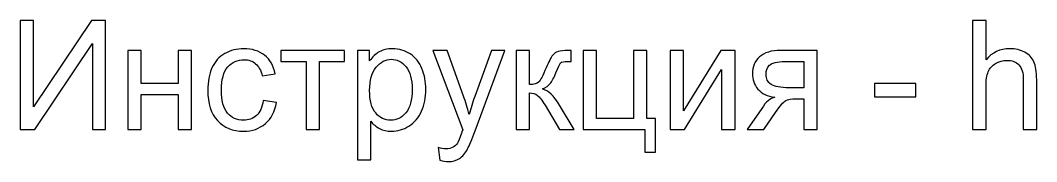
# Model space of a CAD drawing. Header units: centimetres. Extents: x -21.6 to 10.2, y -8.4 to 17.
# Drawn here: x -21.57 to -15.91, y 16.23 to 17.02 of the extents above; entities that cross this region are included whole.
import ezdxf

# ---------------------------------------------------------------- set-up
doc = ezdxf.new("R2010")
doc.units = ezdxf.units.CM
doc.header["$MEASUREMENT"] = 0
doc.layers.add('layer 1', color=7, linetype='Continuous')

msp = doc.modelspace()

# ---------------------------------------------------------------- linework, layer by layer
at = {"layer": 'layer 1', "color": 250}
for points, knots in [([(-21.56601, 17.01739), (-21.56601, 17.01739), (-21.4932, 17.01739), (-21.4932, 17.01739), (-21.4932, 17.01739), (-21.4932, 17.01739), (-21.4932, 16.53732), (-21.4932, 16.53732), (-21.4932, 16.53732), (-21.4932, 16.53732), (-21.17048, 17.01739), (-21.17048, 17.01739), (-21.17048, 17.01739), (-21.17048, 17.01739), (-21.09103, 17.01739), (-21.09103, 17.01739), (-21.09103, 17.01739), (-21.09103, 17.01739), (-21.09103, 16.41117), (-21.09103, 16.41117), (-21.09103, 16.41117), (-21.09103, 16.41117), (-21.16384, 16.41117), (-21.16384, 16.41117), (-21.16384, 16.41117), (-21.16384, 16.41117), (-21.16384, 16.88996), (-21.16384, 16.88996), (-21.16384, 16.88996), (-21.16384, 16.88996), (-21.48572, 16.41117), (-21.48572, 16.41117), (-21.48572, 16.41117), (-21.48572, 16.41117), (-21.56601, 16.41117), (-21.56601, 16.41117), (-21.56601, 16.41117), (-21.56601, 16.41117), (-21.56601, 17.01739), (-21.56601, 17.01739)], [0, 0, 0, 0, 0.0909091, 0.0909091, 0.0909091, 0.0909091, 0.1818182, 0.1818182, 0.1818182, 0.1818182, 0.2727273, 0.2727273, 0.2727273, 0.2727273, 0.3636364, 0.3636364, 0.3636364, 0.3636364, 0.4545455, 0.4545455, 0.4545455, 0.4545455, 0.5454545, 0.5454545, 0.5454545, 0.5454545, 0.6363636, 0.6363636, 0.6363636, 0.6363636, 0.7272727, 0.7272727, 0.7272727, 0.7272727, 0.8181818, 0.8181818, 0.8181818, 0.8181818, 1, 1, 1, 1]), ([(-16.26572, 16.41117), (-16.26572, 16.41117), (-16.26572, 17.01739), (-16.26572, 17.01739), (-16.26572, 17.01739), (-16.26572, 17.01739), (-16.19121, 17.01739), (-16.19121, 17.01739), (-16.19121, 17.01739), (-16.19121, 17.01739), (-16.19121, 16.79923), (-16.19121, 16.79923), (-16.19121, 16.79923), (-16.15664, 16.83973), (-16.11304, 16.85991), (-16.06026, 16.85991), (-16.06026, 16.85991), (-16.02795, 16.85991), (-15.99987, 16.85356), (-15.97588, 16.84071), (-15.97588, 16.84071), (-15.95203, 16.82787), (-15.93495, 16.81023), (-15.92465, 16.78766), (-15.92465, 16.78766), (-15.91435, 16.76508), (-15.90927, 16.7322), (-15.90927, 16.6893), (-15.90927, 16.6893), (-15.90927, 16.6893), (-15.90927, 16.41117), (-15.90927, 16.41117), (-15.90927, 16.41117), (-15.90927, 16.41117), (-15.98378, 16.41117), (-15.98378, 16.41117), (-15.98378, 16.41117), (-15.98378, 16.41117), (-15.98378, 16.68902), (-15.98378, 16.68902), (-15.98378, 16.68902), (-15.98378, 16.72613), (-15.99182, 16.75322), (-16.00777, 16.77016), (-16.00777, 16.77016), (-16.02385, 16.78709), (-16.04643, 16.79556), (-16.07578, 16.79556), (-16.07578, 16.79556), (-16.09766, 16.79556), (-16.11826, 16.78991), (-16.13759, 16.77848), (-16.13759, 16.77848), (-16.15692, 16.76705), (-16.17061, 16.75153), (-16.17894, 16.73192), (-16.17894, 16.73192), (-16.18712, 16.71244), (-16.19121, 16.68549), (-16.19121, 16.65106), (-16.19121, 16.65106), (-16.19121, 16.65106), (-16.19121, 16.41117), (-16.19121, 16.41117), (-16.19121, 16.41117), (-16.19121, 16.41117), (-16.26572, 16.41117), (-16.26572, 16.41117)], [0, 0, 0, 0, 0.0555556, 0.0555556, 0.0555556, 0.0555556, 0.1111111, 0.1111111, 0.1111111, 0.1111111, 0.1666667, 0.1666667, 0.1666667, 0.1666667, 0.2222222, 0.2222222, 0.2222222, 0.2222222, 0.2777778, 0.2777778, 0.2777778, 0.2777778, 0.3333333, 0.3333333, 0.3333333, 0.3333333, 0.3888889, 0.3888889, 0.3888889, 0.3888889, 0.4444444, 0.4444444, 0.4444444, 0.4444444, 0.5, 0.5, 0.5, 0.5, 0.5555556, 0.5555556, 0.5555556, 0.5555556, 0.6111111, 0.6111111, 0.6111111, 0.6111111, 0.6666667, 0.6666667, 0.6666667, 0.6666667, 0.7222222, 0.7222222, 0.7222222, 0.7222222, 0.7777778, 0.7777778, 0.7777778, 0.7777778, 0.8333333, 0.8333333, 0.8333333, 0.8333333, 0.8888889, 0.8888889, 0.8888889, 0.8888889, 1, 1, 1, 1]), ([(-20.21389, 16.57204), (-20.21389, 16.57204), (-20.14108, 16.56188), (-20.14108, 16.56188), (-20.14108, 16.56188), (-20.14912, 16.51178), (-20.16944, 16.47269), (-20.20232, 16.44433), (-20.20232, 16.44433), (-20.2352, 16.41597), (-20.2757, 16.40186), (-20.32353, 16.40186), (-20.32353, 16.40186), (-20.3835, 16.40186), (-20.43177, 16.42147), (-20.46817, 16.4607), (-20.46817, 16.4607), (-20.50472, 16.49993), (-20.52292, 16.55609), (-20.52292, 16.62919), (-20.52292, 16.62919), (-20.52292, 16.6766), (-20.51502, 16.71795), (-20.49936, 16.75351), (-20.49936, 16.75351), (-20.48369, 16.78893), (-20.45985, 16.8156), (-20.42767, 16.83323), (-20.42767, 16.83323), (-20.39564, 16.85102), (-20.36079, 16.85991), (-20.32297, 16.85991), (-20.32297, 16.85991), (-20.27541, 16.85991), (-20.23633, 16.84791), (-20.20613, 16.82378), (-20.20613, 16.82378), (-20.17579, 16.79965), (-20.15632, 16.76536), (-20.14785, 16.72105), (-20.14785, 16.72105), (-20.14785, 16.72105), (-20.21982, 16.71004), (-20.21982, 16.71004), (-20.21982, 16.71004), (-20.22673, 16.73954), (-20.23887, 16.76169), (-20.2565, 16.77665), (-20.2565, 16.77665), (-20.274, 16.79147), (-20.29517, 16.79894), (-20.32, 16.79894), (-20.32, 16.79894), (-20.35754, 16.79894), (-20.38802, 16.78554), (-20.41159, 16.75873), (-20.41159, 16.75873), (-20.43501, 16.73178), (-20.44672, 16.68944), (-20.44672, 16.6313), (-20.44672, 16.6313), (-20.44672, 16.57232), (-20.43543, 16.52956), (-20.41286, 16.50289), (-20.41286, 16.50289), (-20.39014, 16.47622), (-20.36064, 16.46282), (-20.32438, 16.46282), (-20.32438, 16.46282), (-20.29503, 16.46282), (-20.27062, 16.47171), (-20.25114, 16.48963), (-20.25114, 16.48963), (-20.23153, 16.50741), (-20.21911, 16.53492), (-20.21389, 16.57204)], [0, 0, 0, 0, 0.05, 0.05, 0.05, 0.05, 0.1, 0.1, 0.1, 0.1, 0.15, 0.15, 0.15, 0.15, 0.2, 0.2, 0.2, 0.2, 0.25, 0.25, 0.25, 0.25, 0.3, 0.3, 0.3, 0.3, 0.35, 0.35, 0.35, 0.35, 0.4, 0.4, 0.4, 0.4, 0.45, 0.45, 0.45, 0.45, 0.5, 0.5, 0.5, 0.5, 0.55, 0.55, 0.55, 0.55, 0.6, 0.6, 0.6, 0.6, 0.65, 0.65, 0.65, 0.65, 0.7, 0.7, 0.7, 0.7, 0.75, 0.75, 0.75, 0.75, 0.8, 0.8, 0.8, 0.8, 0.85, 0.85, 0.85, 0.85, 0.9, 0.9, 0.9, 0.9, 1, 1, 1, 1]), ([(-19.6898, 16.24268), (-19.6898, 16.24268), (-19.6898, 16.85059), (-19.6898, 16.85059), (-19.6898, 16.85059), (-19.6898, 16.85059), (-19.62207, 16.85059), (-19.62207, 16.85059), (-19.62207, 16.85059), (-19.62207, 16.85059), (-19.62207, 16.79288), (-19.62207, 16.79288), (-19.62207, 16.79288), (-19.60612, 16.81517), (-19.58806, 16.83196), (-19.56788, 16.84311), (-19.56788, 16.84311), (-19.54784, 16.85426), (-19.52343, 16.85991), (-19.49478, 16.85991), (-19.49478, 16.85991), (-19.45725, 16.85991), (-19.42423, 16.85031), (-19.39558, 16.83098), (-19.39558, 16.83098), (-19.36694, 16.81179), (-19.34535, 16.78455), (-19.33067, 16.74956), (-19.33067, 16.74956), (-19.31614, 16.71442), (-19.3088, 16.67604), (-19.3088, 16.63413), (-19.3088, 16.63413), (-19.3088, 16.58939), (-19.31684, 16.54904), (-19.33293, 16.51305), (-19.33293, 16.51305), (-19.34902, 16.47721), (-19.37244, 16.44969), (-19.4032, 16.4305), (-19.4032, 16.4305), (-19.43382, 16.41145), (-19.46614, 16.40186), (-19.5, 16.40186), (-19.5, 16.40186), (-19.52484, 16.40186), (-19.54714, 16.40708), (-19.56675, 16.41752), (-19.56675, 16.41752), (-19.58651, 16.42796), (-19.60259, 16.44109), (-19.61529, 16.45703), (-19.61529, 16.45703), (-19.61529, 16.45703), (-19.61529, 16.24268), (-19.61529, 16.24268), (-19.61529, 16.24268), (-19.61529, 16.24268), (-19.6898, 16.24268), (-19.6898, 16.24268)], [0, 0, 0, 0, 0.0625, 0.0625, 0.0625, 0.0625, 0.125, 0.125, 0.125, 0.125, 0.1875, 0.1875, 0.1875, 0.1875, 0.25, 0.25, 0.25, 0.25, 0.3125, 0.3125, 0.3125, 0.3125, 0.375, 0.375, 0.375, 0.375, 0.4375, 0.4375, 0.4375, 0.4375, 0.5, 0.5, 0.5, 0.5, 0.5625, 0.5625, 0.5625, 0.5625, 0.625, 0.625, 0.625, 0.625, 0.6875, 0.6875, 0.6875, 0.6875, 0.75, 0.75, 0.75, 0.75, 0.8125, 0.8125, 0.8125, 0.8125, 0.875, 0.875, 0.875, 0.875, 1, 1, 1, 1]), ([(-20.96841, 16.85059), (-20.96841, 16.85059), (-20.8939, 16.85059), (-20.8939, 16.85059), (-20.8939, 16.85059), (-20.8939, 16.85059), (-20.8939, 16.66771), (-20.8939, 16.66771), (-20.8939, 16.66771), (-20.8939, 16.66771), (-20.68732, 16.66771), (-20.68732, 16.66771), (-20.68732, 16.66771), (-20.68732, 16.66771), (-20.68732, 16.85059), (-20.68732, 16.85059), (-20.68732, 16.85059), (-20.68732, 16.85059), (-20.61281, 16.85059), (-20.61281, 16.85059), (-20.61281, 16.85059), (-20.61281, 16.85059), (-20.61281, 16.41117), (-20.61281, 16.41117), (-20.61281, 16.41117), (-20.61281, 16.41117), (-20.68732, 16.41117), (-20.68732, 16.41117), (-20.68732, 16.41117), (-20.68732, 16.41117), (-20.68732, 16.6059), (-20.68732, 16.6059), (-20.68732, 16.6059), (-20.68732, 16.6059), (-20.8939, 16.6059), (-20.8939, 16.6059), (-20.8939, 16.6059), (-20.8939, 16.6059), (-20.8939, 16.41117), (-20.8939, 16.41117), (-20.8939, 16.41117), (-20.8939, 16.41117), (-20.96841, 16.41117), (-20.96841, 16.41117), (-20.96841, 16.41117), (-20.96841, 16.41117), (-20.96841, 16.85059), (-20.96841, 16.85059)], [0, 0, 0, 0, 0.0769231, 0.0769231, 0.0769231, 0.0769231, 0.1538462, 0.1538462, 0.1538462, 0.1538462, 0.2307692, 0.2307692, 0.2307692, 0.2307692, 0.3076923, 0.3076923, 0.3076923, 0.3076923, 0.3846154, 0.3846154, 0.3846154, 0.3846154, 0.4615385, 0.4615385, 0.4615385, 0.4615385, 0.5384615, 0.5384615, 0.5384615, 0.5384615, 0.6153846, 0.6153846, 0.6153846, 0.6153846, 0.6923077, 0.6923077, 0.6923077, 0.6923077, 0.7692308, 0.7692308, 0.7692308, 0.7692308, 0.8461538, 0.8461538, 0.8461538, 0.8461538, 1, 1, 1, 1]), ([(-20.11652, 16.85059), (-20.11652, 16.85059), (-19.76092, 16.85059), (-19.76092, 16.85059), (-19.76092, 16.85059), (-19.76092, 16.85059), (-19.76092, 16.78878), (-19.76092, 16.78878), (-19.76092, 16.78878), (-19.76092, 16.78878), (-19.90146, 16.78878), (-19.90146, 16.78878), (-19.90146, 16.78878), (-19.90146, 16.78878), (-19.90146, 16.41117), (-19.90146, 16.41117), (-19.90146, 16.41117), (-19.90146, 16.41117), (-19.97597, 16.41117), (-19.97597, 16.41117), (-19.97597, 16.41117), (-19.97597, 16.41117), (-19.97597, 16.78878), (-19.97597, 16.78878), (-19.97597, 16.78878), (-19.97597, 16.78878), (-20.11652, 16.78878), (-20.11652, 16.78878), (-20.11652, 16.78878), (-20.11652, 16.78878), (-20.11652, 16.85059), (-20.11652, 16.85059)], [0, 0, 0, 0, 0.1111111, 0.1111111, 0.1111111, 0.1111111, 0.2222222, 0.2222222, 0.2222222, 0.2222222, 0.3333333, 0.3333333, 0.3333333, 0.3333333, 0.4444444, 0.4444444, 0.4444444, 0.4444444, 0.5555556, 0.5555556, 0.5555556, 0.5555556, 0.6666667, 0.6666667, 0.6666667, 0.6666667, 0.7777778, 0.7777778, 0.7777778, 0.7777778, 1, 1, 1, 1]), ([(-19.62207, 16.6282), (-19.62207, 16.5719), (-19.61064, 16.53027), (-19.58792, 16.50332), (-19.58792, 16.50332), (-19.56506, 16.47636), (-19.5374, 16.46282), (-19.50494, 16.46282), (-19.50494, 16.46282), (-19.47192, 16.46282), (-19.4437, 16.47679), (-19.42028, 16.50473), (-19.42028, 16.50473), (-19.39671, 16.53267), (-19.385, 16.57585), (-19.385, 16.63441), (-19.385, 16.63441), (-19.385, 16.69029), (-19.39643, 16.73206), (-19.41943, 16.75986), (-19.41943, 16.75986), (-19.44243, 16.78766), (-19.46981, 16.80148), (-19.5017, 16.80148), (-19.5017, 16.80148), (-19.53331, 16.80148), (-19.56125, 16.78667), (-19.58552, 16.75718), (-19.58552, 16.75718), (-19.60993, 16.72754), (-19.62207, 16.68464), (-19.62207, 16.6282)], [0, 0, 0, 0, 0.1111111, 0.1111111, 0.1111111, 0.1111111, 0.2222222, 0.2222222, 0.2222222, 0.2222222, 0.3333333, 0.3333333, 0.3333333, 0.3333333, 0.4444444, 0.4444444, 0.4444444, 0.4444444, 0.5555556, 0.5555556, 0.5555556, 0.5555556, 0.6666667, 0.6666667, 0.6666667, 0.6666667, 0.7777778, 0.7777778, 0.7777778, 0.7777778, 1, 1, 1, 1]), ([(-19.23175, 16.24226), (-19.23175, 16.24226), (-19.24021, 16.31112), (-19.24021, 16.31112), (-19.24021, 16.31112), (-19.22384, 16.30675), (-19.20973, 16.30449), (-19.1976, 16.30449), (-19.1976, 16.30449), (-19.18095, 16.30449), (-19.16768, 16.30731), (-19.1578, 16.31282), (-19.1578, 16.31282), (-19.14779, 16.31832), (-19.1396, 16.32608), (-19.13325, 16.33596), (-19.13325, 16.33596), (-19.12859, 16.34344), (-19.12097, 16.36192), (-19.11053, 16.39156), (-19.11053, 16.39156), (-19.10912, 16.39565), (-19.107, 16.40172), (-19.1039, 16.40976), (-19.1039, 16.40976), (-19.1039, 16.40976), (-19.27069, 16.85059), (-19.27069, 16.85059), (-19.27069, 16.85059), (-19.27069, 16.85059), (-19.19111, 16.85059), (-19.19111, 16.85059), (-19.19111, 16.85059), (-19.19111, 16.85059), (-19.09938, 16.59687), (-19.09938, 16.59687), (-19.09938, 16.59687), (-19.08739, 16.56484), (-19.07681, 16.53097), (-19.06735, 16.49541), (-19.06735, 16.49541), (-19.05874, 16.52886), (-19.04858, 16.56188), (-19.03673, 16.59433), (-19.03673, 16.59433), (-19.03673, 16.59433), (-18.94303, 16.85059), (-18.94303, 16.85059), (-18.94303, 16.85059), (-18.94303, 16.85059), (-18.86867, 16.85059), (-18.86867, 16.85059), (-18.86867, 16.85059), (-18.86867, 16.85059), (-19.03475, 16.40355), (-19.03475, 16.40355), (-19.03475, 16.40355), (-19.05268, 16.35543), (-19.06665, 16.32241), (-19.07666, 16.30421), (-19.07666, 16.30421), (-19.08993, 16.2798), (-19.10517, 16.26187), (-19.12224, 16.25044), (-19.12224, 16.25044), (-19.13946, 16.23901), (-19.15992, 16.23337), (-19.18363, 16.23337), (-19.18363, 16.23337), (-19.19802, 16.23337), (-19.21411, 16.23633), (-19.23175, 16.24226)], [0, 0, 0, 0, 0.0526316, 0.0526316, 0.0526316, 0.0526316, 0.1052632, 0.1052632, 0.1052632, 0.1052632, 0.1578947, 0.1578947, 0.1578947, 0.1578947, 0.2105263, 0.2105263, 0.2105263, 0.2105263, 0.2631579, 0.2631579, 0.2631579, 0.2631579, 0.3157895, 0.3157895, 0.3157895, 0.3157895, 0.3684211, 0.3684211, 0.3684211, 0.3684211, 0.4210526, 0.4210526, 0.4210526, 0.4210526, 0.4736842, 0.4736842, 0.4736842, 0.4736842, 0.5263158, 0.5263158, 0.5263158, 0.5263158, 0.5789474, 0.5789474, 0.5789474, 0.5789474, 0.6315789, 0.6315789, 0.6315789, 0.6315789, 0.6842105, 0.6842105, 0.6842105, 0.6842105, 0.7368421, 0.7368421, 0.7368421, 0.7368421, 0.7894737, 0.7894737, 0.7894737, 0.7894737, 0.8421053, 0.8421053, 0.8421053, 0.8421053, 0.8947368, 0.8947368, 0.8947368, 0.8947368, 1, 1, 1, 1]), ([(-18.80587, 16.85059), (-18.80587, 16.85059), (-18.73136, 16.85059), (-18.73136, 16.85059), (-18.73136, 16.85059), (-18.73136, 16.85059), (-18.73136, 16.66094), (-18.73136, 16.66094), (-18.73136, 16.66094), (-18.70765, 16.66094), (-18.691, 16.66545), (-18.68141, 16.67463), (-18.68141, 16.67463), (-18.67195, 16.68366), (-18.65798, 16.71004), (-18.63935, 16.75393), (-18.63935, 16.75393), (-18.62468, 16.78864), (-18.61283, 16.8115), (-18.60379, 16.82251), (-18.60379, 16.82251), (-18.59462, 16.83352), (-18.58418, 16.841), (-18.57233, 16.84481), (-18.57233, 16.84481), (-18.56033, 16.84862), (-18.54128, 16.85059), (-18.51518, 16.85059), (-18.51518, 16.85059), (-18.51518, 16.85059), (-18.50022, 16.85059), (-18.50022, 16.85059), (-18.50022, 16.85059), (-18.50022, 16.85059), (-18.50022, 16.78921), (-18.50022, 16.78921), (-18.50022, 16.78921), (-18.50022, 16.78921), (-18.52096, 16.78963), (-18.52096, 16.78963), (-18.52096, 16.78963), (-18.54058, 16.78963), (-18.55314, 16.78667), (-18.55864, 16.78088), (-18.55864, 16.78088), (-18.56442, 16.77481), (-18.57331, 16.75675), (-18.58517, 16.7267), (-18.58517, 16.7267), (-18.59646, 16.69791), (-18.60676, 16.67801), (-18.61621, 16.66701), (-18.61621, 16.66701), (-18.62553, 16.656), (-18.64006, 16.64598), (-18.65967, 16.63681), (-18.65967, 16.63681), (-18.62764, 16.6282), (-18.59603, 16.59843), (-18.56499, 16.54734), (-18.56499, 16.54734), (-18.56499, 16.54734), (-18.48329, 16.41117), (-18.48329, 16.41117), (-18.48329, 16.41117), (-18.48329, 16.41117), (-18.56513, 16.41117), (-18.56513, 16.41117), (-18.56513, 16.41117), (-18.56513, 16.41117), (-18.6457, 16.54692), (-18.6457, 16.54692), (-18.6457, 16.54692), (-18.66193, 16.57444), (-18.67604, 16.5925), (-18.68804, 16.60125), (-18.68804, 16.60125), (-18.70017, 16.61), (-18.71457, 16.61437), (-18.73136, 16.61437), (-18.73136, 16.61437), (-18.73136, 16.61437), (-18.73136, 16.41117), (-18.73136, 16.41117), (-18.73136, 16.41117), (-18.73136, 16.41117), (-18.80587, 16.41117), (-18.80587, 16.41117), (-18.80587, 16.41117), (-18.80587, 16.41117), (-18.80587, 16.85059), (-18.80587, 16.85059)], [0, 0, 0, 0, 0.0416667, 0.0416667, 0.0416667, 0.0416667, 0.0833333, 0.0833333, 0.0833333, 0.0833333, 0.125, 0.125, 0.125, 0.125, 0.1666667, 0.1666667, 0.1666667, 0.1666667, 0.2083333, 0.2083333, 0.2083333, 0.2083333, 0.25, 0.25, 0.25, 0.25, 0.2916667, 0.2916667, 0.2916667, 0.2916667, 0.3333333, 0.3333333, 0.3333333, 0.3333333, 0.375, 0.375, 0.375, 0.375, 0.4166667, 0.4166667, 0.4166667, 0.4166667, 0.4583333, 0.4583333, 0.4583333, 0.4583333, 0.5, 0.5, 0.5, 0.5, 0.5416667, 0.5416667, 0.5416667, 0.5416667, 0.5833333, 0.5833333, 0.5833333, 0.5833333, 0.625, 0.625, 0.625, 0.625, 0.6666667, 0.6666667, 0.6666667, 0.6666667, 0.7083333, 0.7083333, 0.7083333, 0.7083333, 0.75, 0.75, 0.75, 0.75, 0.7916667, 0.7916667, 0.7916667, 0.7916667, 0.8333333, 0.8333333, 0.8333333, 0.8333333, 0.875, 0.875, 0.875, 0.875, 0.9166667, 0.9166667, 0.9166667, 0.9166667, 1, 1, 1, 1]), ([(-18.43375, 16.85059), (-18.43375, 16.85059), (-18.35925, 16.85059), (-18.35925, 16.85059), (-18.35925, 16.85059), (-18.35925, 16.85059), (-18.35925, 16.47213), (-18.35925, 16.47213), (-18.35925, 16.47213), (-18.35925, 16.47213), (-18.15266, 16.47213), (-18.15266, 16.47213), (-18.15266, 16.47213), (-18.15266, 16.47213), (-18.15266, 16.85059), (-18.15266, 16.85059), (-18.15266, 16.85059), (-18.15266, 16.85059), (-18.07815, 16.85059), (-18.07815, 16.85059), (-18.07815, 16.85059), (-18.07815, 16.85059), (-18.07815, 16.47213), (-18.07815, 16.47213), (-18.07815, 16.47213), (-18.07815, 16.47213), (-18.02989, 16.47213), (-18.02989, 16.47213), (-18.02989, 16.47213), (-18.02989, 16.47213), (-18.02989, 16.28671), (-18.02989, 16.28671), (-18.02989, 16.28671), (-18.02989, 16.28671), (-18.09085, 16.28671), (-18.09085, 16.28671), (-18.09085, 16.28671), (-18.09085, 16.28671), (-18.09085, 16.41117), (-18.09085, 16.41117), (-18.09085, 16.41117), (-18.09085, 16.41117), (-18.43375, 16.41117), (-18.43375, 16.41117), (-18.43375, 16.41117), (-18.43375, 16.41117), (-18.43375, 16.85059), (-18.43375, 16.85059)], [0, 0, 0, 0, 0.0769231, 0.0769231, 0.0769231, 0.0769231, 0.1538462, 0.1538462, 0.1538462, 0.1538462, 0.2307692, 0.2307692, 0.2307692, 0.2307692, 0.3076923, 0.3076923, 0.3076923, 0.3076923, 0.3846154, 0.3846154, 0.3846154, 0.3846154, 0.4615385, 0.4615385, 0.4615385, 0.4615385, 0.5384615, 0.5384615, 0.5384615, 0.5384615, 0.6153846, 0.6153846, 0.6153846, 0.6153846, 0.6923077, 0.6923077, 0.6923077, 0.6923077, 0.7692308, 0.7692308, 0.7692308, 0.7692308, 0.8461538, 0.8461538, 0.8461538, 0.8461538, 1, 1, 1, 1]), ([(-17.9496, 16.85059), (-17.9496, 16.85059), (-17.87509, 16.85059), (-17.87509, 16.85059), (-17.87509, 16.85059), (-17.87509, 16.85059), (-17.87509, 16.51545), (-17.87509, 16.51545), (-17.87509, 16.51545), (-17.87509, 16.51545), (-17.66808, 16.85059), (-17.66808, 16.85059), (-17.66808, 16.85059), (-17.66808, 16.85059), (-17.58807, 16.85059), (-17.58807, 16.85059), (-17.58807, 16.85059), (-17.58807, 16.85059), (-17.58807, 16.41117), (-17.58807, 16.41117), (-17.58807, 16.41117), (-17.58807, 16.41117), (-17.66258, 16.41117), (-17.66258, 16.41117), (-17.66258, 16.41117), (-17.66258, 16.41117), (-17.66258, 16.74419), (-17.66258, 16.74419), (-17.66258, 16.74419), (-17.66258, 16.74419), (-17.86931, 16.41117), (-17.86931, 16.41117), (-17.86931, 16.41117), (-17.86931, 16.41117), (-17.9496, 16.41117), (-17.9496, 16.41117), (-17.9496, 16.41117), (-17.9496, 16.41117), (-17.9496, 16.85059), (-17.9496, 16.85059)], [0, 0, 0, 0, 0.0909091, 0.0909091, 0.0909091, 0.0909091, 0.1818182, 0.1818182, 0.1818182, 0.1818182, 0.2727273, 0.2727273, 0.2727273, 0.2727273, 0.3636364, 0.3636364, 0.3636364, 0.3636364, 0.4545455, 0.4545455, 0.4545455, 0.4545455, 0.5454545, 0.5454545, 0.5454545, 0.5454545, 0.6363636, 0.6363636, 0.6363636, 0.6363636, 0.7272727, 0.7272727, 0.7272727, 0.7272727, 0.8181818, 0.8181818, 0.8181818, 0.8181818, 1, 1, 1, 1]), ([(-17.1303, 16.85059), (-17.1303, 16.85059), (-17.1303, 16.41117), (-17.1303, 16.41117), (-17.1303, 16.41117), (-17.1303, 16.41117), (-17.20481, 16.41117), (-17.20481, 16.41117), (-17.20481, 16.41117), (-17.20481, 16.41117), (-17.20481, 16.5822), (-17.20481, 16.5822), (-17.20481, 16.5822), (-17.20481, 16.5822), (-17.24771, 16.5822), (-17.24771, 16.5822), (-17.24771, 16.5822), (-17.27381, 16.5822), (-17.29329, 16.57881), (-17.30613, 16.5719), (-17.30613, 16.5719), (-17.31897, 16.56498), (-17.33774, 16.54339), (-17.36243, 16.50684), (-17.36243, 16.50684), (-17.36243, 16.50684), (-17.42791, 16.41117), (-17.42791, 16.41117), (-17.42791, 16.41117), (-17.42791, 16.41117), (-17.52019, 16.41117), (-17.52019, 16.41117), (-17.52019, 16.41117), (-17.52019, 16.41117), (-17.43976, 16.52914), (-17.43976, 16.52914), (-17.43976, 16.52914), (-17.41521, 16.56526), (-17.39065, 16.58558), (-17.36624, 16.59024), (-17.36624, 16.59024), (-17.40872, 16.59603), (-17.44032, 16.61141), (-17.46093, 16.63624), (-17.46093, 16.63624), (-17.48153, 16.66108), (-17.49183, 16.68972), (-17.49183, 16.72204), (-17.49183, 16.72204), (-17.49183, 16.76028), (-17.47842, 16.79118), (-17.45147, 16.81489), (-17.45147, 16.81489), (-17.42452, 16.83874), (-17.38543, 16.85059), (-17.33435, 16.85059), (-17.33435, 16.85059), (-17.33435, 16.85059), (-17.1303, 16.85059), (-17.1303, 16.85059)], [0, 0, 0, 0, 0.0625, 0.0625, 0.0625, 0.0625, 0.125, 0.125, 0.125, 0.125, 0.1875, 0.1875, 0.1875, 0.1875, 0.25, 0.25, 0.25, 0.25, 0.3125, 0.3125, 0.3125, 0.3125, 0.375, 0.375, 0.375, 0.375, 0.4375, 0.4375, 0.4375, 0.4375, 0.5, 0.5, 0.5, 0.5, 0.5625, 0.5625, 0.5625, 0.5625, 0.625, 0.625, 0.625, 0.625, 0.6875, 0.6875, 0.6875, 0.6875, 0.75, 0.75, 0.75, 0.75, 0.8125, 0.8125, 0.8125, 0.8125, 0.875, 0.875, 0.875, 0.875, 1, 1, 1, 1]), ([(-17.20481, 16.78878), (-17.20481, 16.78878), (-17.31064, 16.78878), (-17.31064, 16.78878), (-17.31064, 16.78878), (-17.35495, 16.78878), (-17.3836, 16.78187), (-17.39644, 16.76804), (-17.39644, 16.76804), (-17.40928, 16.75421), (-17.41563, 16.73798), (-17.41563, 16.7195), (-17.41563, 16.7195), (-17.41563, 16.69325), (-17.40618, 16.67392), (-17.38727, 16.66164), (-17.38727, 16.66164), (-17.3685, 16.64937), (-17.33505, 16.64316), (-17.28708, 16.64316), (-17.28708, 16.64316), (-17.28708, 16.64316), (-17.20481, 16.64316), (-17.20481, 16.64316), (-17.20481, 16.64316), (-17.20481, 16.64316), (-17.20481, 16.78878), (-17.20481, 16.78878)], [0, 0, 0, 0, 0.125, 0.125, 0.125, 0.125, 0.25, 0.25, 0.25, 0.25, 0.375, 0.375, 0.375, 0.375, 0.5, 0.5, 0.5, 0.5, 0.625, 0.625, 0.625, 0.625, 0.75, 0.75, 0.75, 0.75, 1, 1, 1, 1]), ([(-16.81252, 16.5932), (-16.81252, 16.5932), (-16.81252, 16.66771), (-16.81252, 16.66771), (-16.81252, 16.66771), (-16.81252, 16.66771), (-16.58223, 16.66771), (-16.58223, 16.66771), (-16.58223, 16.66771), (-16.58223, 16.66771), (-16.58223, 16.5932), (-16.58223, 16.5932), (-16.58223, 16.5932), (-16.58223, 16.5932), (-16.81252, 16.5932), (-16.81252, 16.5932)], [0, 0, 0, 0, 0.2, 0.2, 0.2, 0.2, 0.4, 0.4, 0.4, 0.4, 0.6, 0.6, 0.6, 0.6, 1, 1, 1, 1])]:
    msp.add_open_spline(points, degree=3, knots=knots, dxfattribs=at)

doc.saveas('drawing.dxf')
